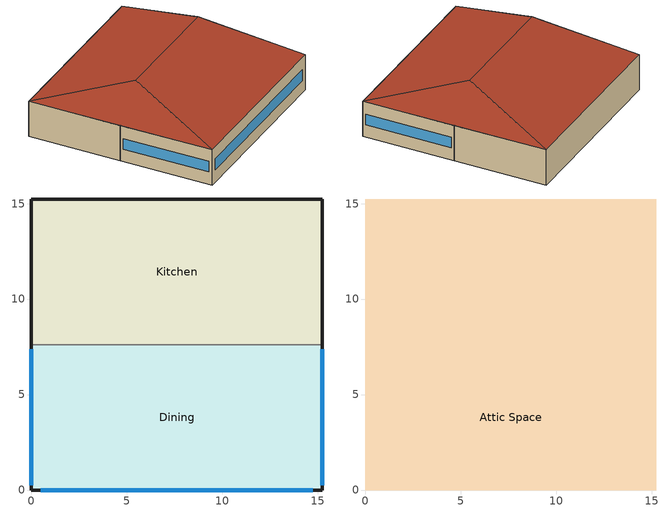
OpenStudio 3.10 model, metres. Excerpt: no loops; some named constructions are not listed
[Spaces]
Dining
 floor ground (Dining_Floor SlabOnOrBelowGradeF073): 15.24,7.62 15.24,0 0,0 0,7.62 z0
 wall outside (MetalFrameWallU055): 0,7.62 0,0 15.24,0 15.24,7.62 z0:3.05
 wall to Kitchen (MetalFrameWallInterior): 15.24,7.62 0,7.62 z0:3.05
 window (Base_AllCZ_FixedWindowU34): 15.24,0.25 15.24,7.37 / 0.51,0 14.74,0 / 0,7.37 0,0.25 z1.07:1.98
Kitchen
 floor ground (Kitchen_Floor SlabOnOrBelowGradeF073): 15.24,15.24 15.24,7.62 0,7.62 0,15.24 z0
 wall outside (MetalFrameWallU055): 15.24,7.62 15.24,15.24 0,15.24 0,7.62 z0:3.05
Attic Space
 floor to Dining (TypicalPlenumFloorInterior): 15.24,7.62 15.24,0 0,0 0,7.62 z3.05
 floor to Kitchen (TypicalPlenumFloorInterior): 15.24,15.24 15.24,7.62 0,7.62 0,15.24 z3.05
 roof outside (SteepNonresWoodFramingAndOtherRoofU028HiRefl): 12.7,7.62,5.59 15.24,0,3.05 15.24,15.24,3.05; 12.7,7.62,5.59 15.24,15.24,3.05 0,15.24,3.05 2.54,7.62,5.59; 2.54,7.62,5.59 0,0,3.05 15.24,0,3.05 12.7,7.62,5.59; 2.54,7.62,5.59 0,15.24,3.05 0,0,3.05
[SizingPeriod:DesignDay] Barometric Pressure {Pa}=100663; Wind Speed {m/s}=0.6; Wind Direction {deg}=260; Rain Indicator=No; Snow Indicator=No; Day of Month=21; Day Type=SummerDesignDay; Daylight Saving Time Indicator=No; Humidity Condition Type=Wetbulb; Dry-Bulb Temperature Range Modifier Type=DefaultMultipliers; Solar Model Indicator=ASHRAETau
Name | Maximum Dry-Bulb Temperature {C} | Daily Dry-Bulb Temperature Range {deltaC} | Month | Wetbulb or DewPoint at Maximum Dry-Bulb {C} | ASHRAE Clear Sky Optical Depth for Beam Irradiance | ASHRAE Clear Sky Optical Depth for Diffuse Irradiance
LOS ANGELES USC  September .4% Condns DB=>MCWB | 36.3 | 9.8 | 9 | 20.1 | 0.369 | 2.465
LOS ANGELES USC  October .4% Condns DB=>MCWB | 35.2 | 9.9 | 10 | 16.8 | 0.38 | 2.397
LOS ANGELES USC  November .4% Condns DB=>MCWB | 31.9 | 10.4 | 11 | 15.4 | 0.325 | 2.558
[Schedule:Day]
RestaurantServiceHotWaterSun: 1, 0, 0.25, 2, 0, 0.2, 3, 0, 0.2, 4, 0, 0, 5, 0, 0, 6, 0, 0, 7, 0, 0, 8, 0, 0, 9, 0, 0, 10, 0, 0, 11, 0, 0.5, 12, 0, 0.5, 13, 0, 0.4, 14, 0, 0.4, 15, 0, 0.3, 16, 0, 0.3, 17, 0, 0.3, 18, 0, 0.4, 19, 0, 0.5, 20, 0, 0.5, 21, 0, 0.4, 22, 0, 0.5, 23, 0, 0.4, 24, 0, 0.2
RestaurantServiceHotWaterWD: 1, 0, 0.2, 2, 0, 0.15, 3, 0, 0.15, 4, 0, 0, 5, 0, 0, 6, 0, 0, 7, 0, 0, 8, 0, 0.6, 9, 0, 0.55, 10, 0, 0.45, 11, 0, 0.4, 12, 0, 0.45, 13, 0, 0.4, 14, 0, 0.35, 15, 0, 0.3, 16, 0, 0.3, 17, 0, 0.3, 18, 0, 0.4, 19, 0, 0.55, 20, 0, 0.6, 21, 0, 0.5, 22, 0, 0.55, 23, 0, 0.45, 24, 0, 0.25
RestaurantServiceHotWaterSat: 1, 0, 0.2, 2, 0, 0.15, 3, 0, 0.15, 4, 0, 0, 5, 0, 0, 6, 0, 0, 7, 0, 0, 8, 0, 0, 9, 0, 0, 10, 0, 0.5, 11, 0, 0.45, 12, 0, 0.5, 13, 0, 0.5, 14, 0, 0.45, 15, 0, 0.4, 16, 0, 0.4, 17, 0, 0.35, 18, 0, 0.4, 19, 0, 0.55, 20, 0, 0.55, 21, 0, 0.5, 22, 0, 0.55, 23, 0, 0.4, 24, 0, 0.3
RestaurantHVACAvailSun; BaseSys7or3a OACtrl Schedule Week 1 Sunday; BaseSys7or3a OACtrl Schedule Week 1 Holiday; BaseSys7or3a OACtrl Schedule Week 1 Custom 1; BaseSys7or3a OACtrl Schedule Week 1 Custom 2: 1, 0, 1, 2, 0, 1, 3, 0, 1, 4, 0, 0, 5, 0, 0, 6, 0, 0, 7, 0, 0, 8, 0, 0, 9, 0, 0, 10, 0, 1, 11, 0, 1, 12, 0, 1, 13, 0, 1, 14, 0, 1, 15, 0, 1, 16, 0, 1, 17, 0, 1, 18, 0, 1, 19, 0, 1, 20, 0, 1, 21, 0, 1, 22, 0, 1, 23, 0, 1, 24, 0, 1
RestaurantHVACAvailWD; BaseSys7or3a OACtrl Schedule Week 1 Monday; BaseSys7or3a OACtrl Schedule Week 1 Tuesday; BaseSys7or3a OACtrl Schedule Week 1 Wednesday; BaseSys7or3a OACtrl Schedule Week 1 Thursday; BaseSys7or3a OACtrl Schedule Week 1 Friday: 1, 0, 1, 2, 0, 1, 3, 0, 1, 4, 0, 0, 5, 0, 0, 6, 0, 0, 7, 0, 1, 8, 0, 1, 9, 0, 1, 10, 0, 1, 11, 0, 1, 12, 0, 1, 13, 0, 1, 14, 0, 1, 15, 0, 1, 16, 0, 1, 17, 0, 1, 18, 0, 1, 19, 0, 1, 20, 0, 1, 21, 0, 1, 22, 0, 1, 23, 0, 1, 24, 0, 1
RestaurantHVACAvailSat; BaseSys7or3a OACtrl Schedule Week 1 Saturday: 1, 0, 1, 2, 0, 1, 3, 0, 1, 4, 0, 0, 5, 0, 0, 6, 0, 0, 7, 0, 0, 8, 0, 0, 9, 0, 1, 10, 0, 1, 11, 0, 1, 12, 0, 1, 13, 0, 1, 14, 0, 1, 15, 0, 1, 16, 0, 1, 17, 0, 1, 18, 0, 1, 19, 0, 1, 20, 0, 1, 21, 0, 1, 22, 0, 1, 23, 0, 1, 24, 0, 1
AllOnHVACAvailDay; BaseSys7or3a OACtrl Schedule Week 1 Summer; BaseSys7or3a OACtrl Schedule Week 1 Winter: 1, 0, 1, 2, 0, 1, 3, 0, 1, 4, 0, 1, 5, 0, 1, 6, 0, 1, 7, 0, 1, 8, 0, 1, 9, 0, 1, 10, 0, 1, 11, 0, 1, 12, 0, 1, 13, 0, 1, 14, 0, 1, 15, 0, 1, 16, 0, 1, 17, 0, 1, 18, 0, 1, 19, 0, 1, 20, 0, 1, 21, 0, 1, 22, 0, 1, 23, 0, 1, 24, 0, 1
RestaurantClgSetptWD: 1, 0, 23.8889, 2, 0, 23.8889, 3, 0, 23.8889, 4, 0, 29.4444, 5, 0, 29.4444, 6, 0, 29.4444, 7, 0, 23.8889, 8, 0, 23.8889, 9, 0, 23.8889, 10, 0, 23.8889, 11, 0, 23.8889, 12, 0, 23.8889, 13, 0, 23.8889, 14, 0, 23.8889, 15, 0, 23.8889, 16, 0, 23.8889, 17, 0, 23.8889, 18, 0, 23.8889, 19, 0, 23.8889, 20, 0, 23.8889, 21, 0, 23.8889, 22, 0, 23.8889, 23, 0, 23.8889, 24, 0, 23.8889
RestaurantClgSetptSat: 1, 0, 23.8889, 2, 0, 23.8889, 3, 0, 23.8889, 4, 0, 29.4444, 5, 0, 29.4444, 6, 0, 29.4444, 7, 0, 29.4444, 8, 0, 29.4444, 9, 0, 23.8889, 10, 0, 23.8889, 11, 0, 23.8889, 12, 0, 23.8889, 13, 0, 23.8889, 14, 0, 23.8889, 15, 0, 23.8889, 16, 0, 23.8889, 17, 0, 23.8889, 18, 0, 23.8889, 19, 0, 23.8889, 20, 0, 23.8889, 21, 0, 23.8889, 22, 0, 23.8889, 23, 0, 23.8889, 24, 0, 23.8889
RestaurantExhaustHoodEqualOrLessThan5000cfmSun: 1, 0, 0, 2, 0, 0, 3, 0, 0, 4, 0, 0, 5, 0, 0, 6, 0, 0, 7, 0, 0, 8, 0, 0, 9, 0, 0, 10, 0, 1, 11, 0, 1, 12, 0, 1, 13, 0, 1, 14, 0, 1, 15, 0, 1, 16, 0, 1, 17, 0, 1, 18, 0, 1, 19, 0, 1, 20, 0, 0, 21, 0, 0, 22, 0, 0, 23, 0, 0, 24, 0, 0
RestaurantExhaustHoodEqualOrLessThan5000cfmWD: 1, 0, 0, 2, 0, 0, 3, 0, 0, 4, 0, 0, 5, 0, 0, 6, 0, 0, 7, 0, 1, 8, 0, 1, 9, 0, 1, 10, 0, 1, 11, 0, 1, 12, 0, 1, 13, 0, 1, 14, 0, 1, 15, 0, 1, 16, 0, 1, 17, 0, 1, 18, 0, 1, 19, 0, 1, 20, 0, 0, 21, 0, 0, 22, 0, 0, 23, 0, 0, 24, 0, 0
RestaurantExhaustHoodEqualOrLessThan5000cfmSat: 1, 0, 0, 2, 0, 0, 3, 0, 0, 4, 0, 0, 5, 0, 0, 6, 0, 0, 7, 0, 0, 8, 0, 0, 9, 0, 1, 10, 0, 1, 11, 0, 1, 12, 0, 1, 13, 0, 1, 14, 0, 1, 15, 0, 1, 16, 0, 1, 17, 0, 1, 18, 0, 1, 19, 0, 1, 20, 0, 0, 21, 0, 0, 22, 0, 0, 23, 0, 0, 24, 0, 0
